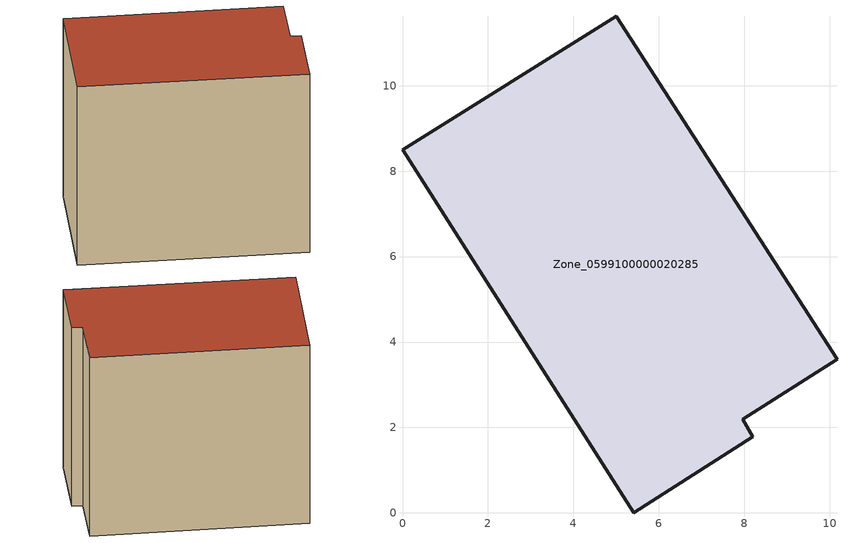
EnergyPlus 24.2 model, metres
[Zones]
Zone_0599100000020285
 floor ground (C_G): 0,8.5 5,11.63 10.17,3.6 7.96,2.19 8.2,1.78 5.41,0 z0
 wall outside (C_F): 5.41,0 8.2,1.78 7.96,2.19 10.17,3.6 5,11.63 0,8.5 5.41,0 z0:8.88
 roof outside (C_R): 5,11.63 0,8.5 5.41,0 8.2,1.78 7.96,2.19 10.17,3.6 z8.88
[BUILDING]
Pand.0599100000020285: North Axis=0; Terrain=City; Loads Convergence Tolerance Value=0.04; Temperature Convergence Tolerance Value=0.4; Solar Distribution=FullExterior; Maximum Number of Warmup Days=25; Minimum Number of Warmup Days=1
[Site:Location]
Rotterdam.The.Hague.AP_ZH_NLD Design_Conditions: Latitude=51.96; Longitude=4.45; Time Zone=1; Elevation=-4.5
[SITE:GROUNDTEMPERATURE:BUILDINGSURFACE]
18, 18, 18, 18, 18, 18, 18, 18, 18, 18, 18, 18
[MATERIAL] Thermal Absorptance=0.9; Solar Absorptance=0.7; Visible Absorptance=0.7
Name | Roughness | Thickness | Conductivity | Density | Specific Heat
G.TI.1946 | MediumSmooth | 0.15 | 1 | 540 | 1210
F.TI.1946 | Rough | 0.3 | 0.857143 | 1920 | 840
R.TI.1946 | MediumRough | 0.2 | 0.1 | 1500 | 1000
[CONSTRUCTION]
C_G: G.TI.1946
C_F: F.TI.1946
C_R: R.TI.1946
[ZONE]
Zone_0599100000020285: Type=1; Multiplier=1; Ceiling Height=Autocalculate; Volume=Autocalculate; Floor Area=autocalculate; Part of Total Floor Area=Yes
[ZONEINFILTRATION:DESIGNFLOWRATE]
Infil_Zone_0599100000020285: Zone or ZoneList or Space or SpaceList=Zone_0599100000020285; Schedule=AlwaysOn; Design Flow Rate Calculation Method=Flow/Area; Flow Rate per Floor Area=0.003; Constant Term Coefficient=1; Temperature Term Coefficient=0; Velocity Term Coefficient=0; Velocity Squared Term Coefficient=0
[HVACTEMPLATE:ZONE:IDEALLOADSAIRSYSTEM]
Zone_0599100000020285: Maximum Heating Supply Air Temperature=50; Minimum Cooling Supply Air Temperature=13; Maximum Heating Supply Air Humidity Ratio=0.0156; Minimum Cooling Supply Air Humidity Ratio=0.0077; Heating Limit=NoLimit; Cooling Limit=NoLimit; Dehumidification Control Type=ConstantSensibleHeatRatio; Cooling Sensible Heat Ratio=0.7; Dehumidification Setpoint=60; Humidification Control Type=None; Humidification Setpoint=30; Outdoor Air Method=None; Outdoor Air Flow Rate per Person=0.00944; Outdoor Air Flow Rate per Zone Floor Area=0; Outdoor Air Flow Rate per Zone=0; Demand Controlled Ventilation Type=None; Outdoor Air Economizer Type=NoEconomizer; Heat Recovery Type=None; Sensible Heat Recovery Effectiveness=0.7; Latent Heat Recovery Effectiveness=0.65
[ZONECONTROL:THERMOSTAT]
ThermostatControl_Zone_0599100000020285: Zone or ZoneList=Zone_0599100000020285; Control Type Schedule=DualSetpointControlType; Control 1=Thermostat_Zone_0599100000020285; Temperature Difference Between Cutout And Setpoint=0
[THERMOSTATSETPOINT:DUALSETPOINT]
Thermostat_Zone_0599100000020285: Heating Setpoint Temperature Schedule=HeatingSetpoint_Zone_0599100000020285; Cooling Setpoint Temperature Schedule=CoolingSetpoint_Zone_0599100000020285
[SCHEDULE:COMPACT]
HeatingSetpoint_Zone_0599100000020285: Through: 12/31, For: AllDays, Until: 24:00, 21
CoolingSetpoint_Zone_0599100000020285: Through: 12/31, For: AllDays, Until: 24:00, 24
DualSetpointControlType: Through: 12/31, For: AllDays, Until: 24:00, 4
AlwaysOn: Through: 12/31, For: AllDays, Until: 24:00, 1
